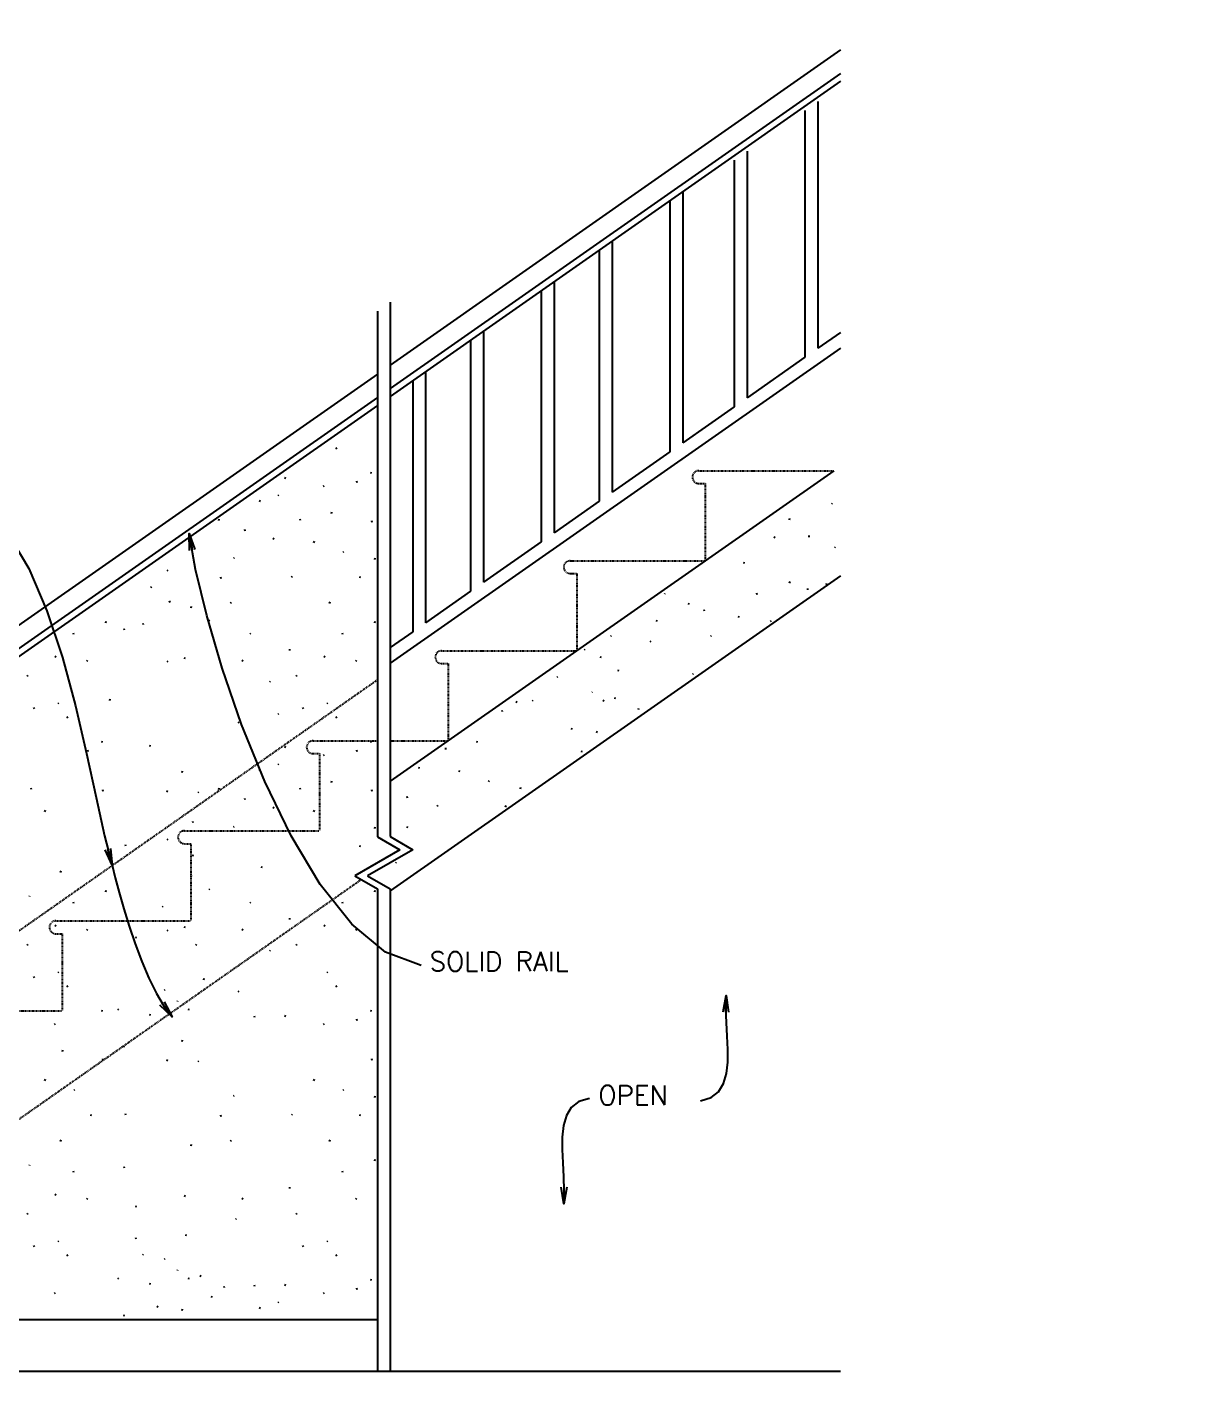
# Model space of a CAD drawing. Header units: inches. Extents: x 26998 to 46838, y -509 to 4343.
# Drawn here: x 39555.6 to 39747, y 3353.5 to 3573.9 of the extents above; entities that cross this region are included whole.
import ezdxf

# ---------------------------------------------------------------- set-up
doc = ezdxf.new("R2010")
doc.units = ezdxf.units.IN
doc.header["$LTSCALE"] = 0.5
doc.header["$MEASUREMENT"] = 0
doc.linetypes.add('HIDDEN', pattern=[0.375, 0.25, -0.125])
for name, color, linetype in [('R-AGSFINE', 4, 'Continuous'), ('R-AGSHEAVY', 1, 'Continuous'), ('R-AGSMEDIUM', 2, 'Continuous'), ('R-AGSPATT', 4, 'Continuous'), ('R-AGSTEXT', 6, 'Continuous')]:
    doc.layers.add(name, color=color, linetype=linetype)
doc.styles.add('AGSROMANS', font='romans')

# ---------------------------------------------------------------- blocks, each defined once
blk = doc.blocks.new('AGSARROW')
for points in [[(-1, 0.167), (0, 0), (-1, -0.167)], [(0, 0), (-1, 0)]]:
    blk.add_lwpolyline(points)

msp = doc.modelspace()

# ---------------------------------------------------------------- linework, layer by layer
msp.add_lwpolyline([(38251.6540277, 4291.6919129, 0.5, 0.5, 0), (39746.7132624, 4291.6919129, 0, 0, 0), (39746.7132624, 3165.2426914, 0.5, 0.5, 0), (38251.6540277, 3165.2426914, 0.5, 0.5, 0)], format="xyseb")
at = {"layer": 'R-AGSFINE', "linetype": 'HIDDEN'}
for p, q in [((39665.3090989, 3501.4963064), (39687.3619359, 3501.4963064)), ((39665.3090989, 3499.4007195), (39666.360675, 3499.4007195)), ((39666.360675, 3499.4007195), (39666.360675, 3486.7969369)), ((39644.307838, 3486.7969369), (39666.360675, 3486.7969369)), ((39644.307838, 3484.7013499), (39645.3594141, 3484.7013499)), ((39645.3594141, 3484.7013499), (39645.3594141, 3472.0975673)), ((39623.3141424, 3472.0975673), (39645.3594141, 3472.0975673)), ((39623.3141424, 3470.0019804), (39624.3581532, 3470.0019804)), ((39624.3581532, 3470.0019804), (39624.3581532, 3457.405763)), ((39612.813512, 3467.3163004), (39551.9204468, 3424.6858591)), ((39602.3128815, 3457.405763), (39612.813512, 3457.405763)), ((39614.9166642, 3457.405763), (39624.3581532, 3457.405763)), ((39602.3128815, 3455.3026108), (39603.3644576, 3455.3026108)), ((39603.3644576, 3455.3026108), (39603.3644576, 3442.7063935)), ((39581.3191859, 3442.7063935), (39603.3644576, 3442.7063935)), ((39581.3191859, 3440.6032413), (39582.370762, 3440.6032413)), ((39582.370762, 3440.6032413), (39582.370762, 3428.0070239)), ((39610.2110502, 3434.7325718), (39551.9204468, 3393.9253668)), ((39560.3179251, 3428.0070239), (39582.370762, 3428.0070239)), ((39560.3179251, 3425.911437), (39561.3695012, 3425.911437)), ((39561.3695012, 3425.911437), (39561.3695012, 3413.3076544)), ((39551.9204468, 3413.3076544), (39561.3695012, 3413.3076544))]:
    msp.add_line(p, q, dxfattribs=at)
for centre in [(39665.3081925, 3500.4486546), (39644.3101582, 3485.7500306), (39623.3121239, 3471.0514066), (39602.3140896, 3456.3527826), (39581.3160553, 3441.6541586), (39560.318021, 3426.9555346)]:
    msp.add_arc(centre, 1.0499017, 90, 270, dxfattribs=at)
at = {"layer": 'R-AGSHEAVY'}
for points in [[(39688.4059467, 3570.1967567), (39614.9166642, 3518.7527459)], [(39688.4059467, 3566.3535865), (39614.9166642, 3514.9020104)], [(39688.4059467, 3521.5140789), (39614.9166642, 3470.070068)], [(39612.813512, 3517.2850786), (39551.9204468, 3474.6546372)], [(39612.813512, 3513.434343), (39551.9204468, 3470.811467)], [(39688.4059467, 3484.345781), (39614.9166642, 3432.9017702)]]:
    msp.add_lwpolyline(points, dxfattribs=at)
at = {"layer": 'R-AGSMEDIUM'}
for p, q in [((39688.4059467, 3565.0674862), (39614.9166642, 3513.6234754)), ((39684.729213, 3561.7690173), (39684.729213, 3521.5065136)), ((39682.633626, 3560.2937847), (39682.633626, 3520.0312809)), ((39673.1845717, 3553.6817162), (39673.1845717, 3513.4192125)), ((39671.0814195, 3552.2064835), (39671.0814195, 3511.9439798)), ((39662.6839413, 3547.0620825), (39662.6839413, 3506.0733103)), ((39660.5807891, 3545.5944151), (39660.5807891, 3504.5980777)), ((39649.0361478, 3537.507114), (39649.0361478, 3496.5107765)), ((39651.1393, 3538.9823466), (39651.1393, 3497.9860092)), ((39639.5795282, 3530.8950455), (39639.5795282, 3489.8987081)), ((39641.6826804, 3532.3702782), (39641.6826804, 3491.3663755)), ((39614.9166642, 3529.0037216), (39614.9166642, 3441.7531662)), ((39612.813512, 3527.5360542), (39612.813512, 3441.7456009)), ((39630.1380391, 3524.2829771), (39630.1380391, 3483.2866396)), ((39628.0348869, 3522.8153097), (39628.0348869, 3481.8189723)), ((39688.4059467, 3524.0711488), (39684.729213, 3521.5065136)), ((39682.633626, 3520.0312809), (39673.1845717, 3513.4192125)), ((39620.6889848, 3517.6633433), (39620.6889848, 3476.6745712)), ((39618.5933979, 3516.195676), (39618.5933979, 3475.2069038)), ((39612.813512, 3512.1558081), (39551.9204468, 3469.5329321)), ((39671.0814195, 3511.9439798), (39662.6839413, 3506.0733103)), ((39660.5807891, 3504.5980777), (39651.1393, 3497.9860092)), ((39687.3619359, 3501.4963064), (39614.9166642, 3450.7861293)), ((39649.0361478, 3496.5107765), (39641.6826804, 3491.3663755)), ((39639.5795282, 3489.8987081), (39630.1380391, 3483.2866396)), ((39628.0348869, 3481.8189723), (39620.6889848, 3476.6745712)), ((39618.5933979, 3475.2069038), (39614.9166642, 3472.627138)), ((39612.813512, 3441.7456009), (39616.497811, 3439.6121875)), ((39614.9166642, 3441.7531662), (39618.6009632, 3439.6197528)), ((39616.497811, 3439.6121875), (39609.1216477, 3435.3604913)), ((39618.6009632, 3439.6197528), (39611.2247999, 3435.3680566)), ((39609.1216477, 3435.3604913), (39612.813512, 3433.2346433)), ((39611.2247999, 3435.3680566), (39614.9166642, 3433.2422085)), ((39612.813512, 3433.2346433), (39612.813512, 3354.5101761)), ((39614.9166642, 3433.2422085), (39614.9166642, 3354.5101761)), ((39551.9204468, 3362.9076544), (39612.813512, 3362.9076544)), ((39426.9795882, 3354.5101761), (39688.4059467, 3354.5101761))]:
    msp.add_line(p, q, dxfattribs=at)
at = {"layer": 'R-AGSPATT'}
for points in [[(39606.0577029, 3505.2638237), (39606.1863129, 3505.0519954)], [(39597.8569223, 3500.2253367), (39597.6375288, 3500.3161203)], [(39611.9056765, 3501.0802152), (39611.6787176, 3501.1483028)], [(39604.1209872, 3498.9997588), (39603.9848119, 3498.90141)], [(39609.386433, 3499.8168108), (39609.4545207, 3499.567156)], [(39593.7565321, 3496.4805154), (39593.5295732, 3496.5712989)], [(39596.6843015, 3497.5018303), (39596.5632568, 3497.4034814)], [(39687.0744546, 3496.1552076), (39686.9685405, 3496.0417282)], [(39587.0839413, 3493.4090053), (39586.8267212, 3493.4846583)], [(39600.1567722, 3493.6435295), (39600.1945987, 3493.4090053)], [(39605.4676098, 3494.5664955), (39605.240651, 3494.6421485)], [(39680.2429926, 3493.5527459), (39680.0009031, 3493.5981377)], [(39591.1162439, 3491.9413379), (39591.1843315, 3491.7068138)], [(39611.8451541, 3493.3409176), (39611.9132418, 3493.0988282)], [(39595.980729, 3490.3223647), (39595.7689007, 3490.4131482)], [(39602.5852322, 3489.8003593), (39602.350708, 3489.8684469)], [(39677.7918368, 3490.5568888), (39677.5724432, 3490.6249765)], [(39683.2388497, 3490.8973271), (39683.2691109, 3490.662803)], [(39687.5510683, 3489.0286991), (39687.4451541, 3488.9000891)], [(39589.4443135, 3487.2886811), (39589.3459647, 3487.1903322)], [(39607.3059767, 3488.2646042), (39607.184932, 3488.1284289)], [(39612.5638572, 3487.0390263), (39612.3217677, 3487.0844181)], [(39578.5881142, 3485.2460512), (39578.4519389, 3485.1477024)], [(39672.8214375, 3486.4035415), (39672.5717828, 3486.4716291)], [(39575.9553913, 3482.5149795), (39575.8494771, 3482.3863695)], [(39587.1974207, 3484.1793445), (39587.2352472, 3483.9221245)], [(39598.9084985, 3484.217171), (39598.8101496, 3484.088561)], [(39610.1127014, 3484.0431692), (39609.8933078, 3484.1112569)], [(39680.2429926, 3483.2034214), (39680.0009031, 3483.2866396)], [(39686.0985315, 3483.1353337), (39686.1514885, 3482.8781137)], [(39578.8150731, 3480.2302602), (39578.9134219, 3480.0033013)], [(39659.7788677, 3481.4482728), (39659.6805189, 3481.3423587)], [(39674.727892, 3481.5390563), (39674.7808491, 3481.2969669)], [(39683.0345867, 3482.2653247), (39683.0648479, 3482.0232353)], [(39582.5901556, 3479.1408576), (39582.3329356, 3479.2240759)], [(39588.9223081, 3479.9579095), (39588.8239593, 3479.8368648)], [(39605.1423021, 3479.8898219), (39604.8926474, 3479.9579095)], [(39663.7884744, 3479.7006895), (39663.546385, 3479.7763424)], [(39666.1337161, 3478.8609417), (39666.1791079, 3478.6415481)], [(39568.6473156, 3476.6897018), (39568.4052262, 3476.77292)], [(39574.5028545, 3476.6216141), (39574.5558116, 3476.3643941)], [(39585.4271415, 3477.0755319), (39585.2909662, 3476.9620524)], [(39612.5638572, 3476.6897018), (39612.3217677, 3476.77292)], [(39658.5759857, 3476.9166607), (39658.3490268, 3477.0074442)], [(39671.9589938, 3477.5672761), (39671.7320349, 3477.6580596)], [(39677.1109602, 3477.0074442), (39676.9747849, 3476.8712689)], [(39563.1322151, 3475.0253367), (39563.1851721, 3474.7832473)], [(39571.4389097, 3475.7516051), (39571.4691709, 3475.5095157)], [(39592.0997323, 3474.9345532), (39592.0013835, 3474.828639)], [(39607.0487566, 3475.0253367), (39607.1017137, 3474.7832473)], [(39650.9879941, 3474.5562884), (39650.8593841, 3474.4201131)], [(39657.4563219, 3473.6862794), (39657.3277119, 3473.5728)], [(39667.3365981, 3474.5562884), (39667.2231187, 3474.4201131)], [(39598.4545807, 3472.3472221), (39598.4999725, 3472.1278285)], [(39646.7060367, 3472.3245262), (39646.5925573, 3472.218612)], [(39560.3633168, 3471.0535565), (39560.136358, 3471.14434)], [(39565.5152832, 3470.4937246), (39565.3791079, 3470.3575493)], [(39578.5881142, 3470.3953758), (39578.4519389, 3470.2894616)], [(39581.5158836, 3470.8492935), (39581.2737942, 3470.9173812)], [(39590.8968503, 3470.4029411), (39590.6698914, 3470.4937246)], [(39604.2798584, 3471.0535565), (39604.0528995, 3471.14434)], [(39609.4318248, 3470.4937246), (39609.2956495, 3470.3575493)], [(39649.399282, 3470.9854688), (39649.1798884, 3471.0308606)], [(39555.7409211, 3468.0425688), (39555.6274417, 3467.9063935)], [(39595.2922871, 3467.0666457), (39595.186373, 3466.9531662)], [(39599.6574627, 3468.0425688), (39599.5439833, 3467.9063935)], [(39642.2500776, 3467.8610017), (39642.1365981, 3467.7475223)], [(39652.3119208, 3468.8369248), (39652.0547008, 3468.9050125)], [(39664.3785675, 3468.33005), (39664.2650881, 3468.2241359)], [(39647.9013535, 3465.3644541), (39647.9316146, 3465.4022806)], [(39556.6638872, 3462.8452106), (39556.7622361, 3462.5955559)], [(39560.7718428, 3463.518522), (39560.6432328, 3463.4126078)], [(39569.2903658, 3464.0253968), (39569.0558416, 3464.108615)], [(39600.5804288, 3462.8452106), (39600.6787776, 3462.5955559)], [(39604.6883844, 3463.518522), (39604.5597743, 3463.4126078)], [(39635.6682703, 3463.6773932), (39635.4413114, 3463.7454808)], [(39638.2177749, 3464.0027009), (39638.0967302, 3463.8816562)], [(39649.8380692, 3463.8816562), (39649.603545, 3463.9724397)], [(39651.7369584, 3464.312878), (39651.5099995, 3464.3809657)], [(39655.4136921, 3462.7241659), (39655.4590839, 3462.5047723)], [(39562.1411613, 3461.3472821), (39562.2697713, 3461.1354538)], [(39590.1857125, 3460.4167507), (39590.0571025, 3460.3184019)], [(39596.6994321, 3461.8163304), (39596.5859527, 3461.7104163)], [(39606.0577029, 3461.3472821), (39606.1863129, 3461.1354538)], [(39633.1490268, 3462.4139888), (39633.2171145, 3462.164334)], [(39644.7012334, 3459.3046523), (39644.4818398, 3459.3727399)], [(39648.7713625, 3458.7750816), (39648.5444036, 3458.8658651)], [(39567.9891349, 3457.1636736), (39567.762176, 3457.2317612)], [(39575.8494771, 3456.5130581), (39575.5922571, 3456.6038417)], [(39597.8569223, 3456.3087952), (39597.6375288, 3456.3995787)], [(39611.9056765, 3457.1636736), (39611.6787176, 3457.2317612)], [(39623.9193661, 3456.2407075), (39623.9571925, 3456.0061833)], [(39629.2302036, 3457.1636736), (39629.0032448, 3457.2393265)], [(39565.4698914, 3455.9002692), (39565.5379791, 3455.6506144)], [(39604.1209872, 3455.0832173), (39603.9848119, 3454.9848684)], [(39609.386433, 3455.9002692), (39609.4545207, 3455.6506144)], [(39646.2975108, 3455.5749615), (39646.0856825, 3455.665745)], [(39581.0922271, 3452.261362), (39580.8652682, 3452.3521455)], [(39593.7565321, 3452.5639738), (39593.5295732, 3452.6547573)], [(39596.6843015, 3453.5852887), (39596.5632568, 3453.4869399)], [(39619.7433228, 3452.9195427), (39619.5314945, 3453.0103262)], [(39626.347826, 3452.3975373), (39626.1133018, 3452.4656249)], [(39556.2402307, 3449.7269879), (39556.2780571, 3449.4924637)], [(39567.9286125, 3449.4243761), (39567.9967002, 3449.1822866)], [(39587.0839413, 3449.4924637), (39586.8267212, 3449.5681167)], [(39600.1567722, 3449.7269879), (39600.1945987, 3449.4924637)], [(39605.4676098, 3450.649954), (39605.240651, 3450.7256069)], [(39611.8451541, 3449.4243761), (39611.9132418, 3449.1822866)], [(39631.0685705, 3450.8617822), (39630.9475258, 3450.7256069)], [(39636.326451, 3449.6362043), (39636.0843616, 3449.6815961)], [(39578.6183754, 3449.0612419), (39578.4065471, 3449.1520254)], [(39583.6114705, 3449.0158501), (39583.5131217, 3448.909936)], [(39591.1162439, 3448.0247964), (39591.1843315, 3447.7902722)], [(39617.6326053, 3448.3576694), (39617.700693, 3448.1155799)], [(39558.6686906, 3445.8838177), (39558.4341664, 3445.9519053)], [(39595.980729, 3446.4058231), (39595.7689007, 3446.4966066)], [(39602.5852322, 3445.8838177), (39602.350708, 3445.9519053)], [(39622.6710923, 3446.814349), (39622.5727434, 3446.685739)], [(39633.8752952, 3446.6403472), (39633.6559016, 3446.7084349)], [(39582.6279821, 3444.2951056), (39582.6960698, 3444.0530161)], [(39589.4443135, 3443.3721395), (39589.3459647, 3443.2737907)], [(39612.5638572, 3443.1224847), (39612.3217677, 3443.1678765)], [(39617.8368683, 3443.2359642), (39617.62504, 3443.3040518)], [(39578.5881142, 3441.3295097), (39578.4519389, 3441.2311608)], [(39628.6930677, 3442.5475223), (39628.6552412, 3442.5550876)], [(39571.6431727, 3440.4670659), (39571.6734339, 3440.2325418)], [(39582.8322451, 3438.6286991), (39582.6052862, 3438.6967868)], [(39610.1127014, 3440.1266276), (39609.8933078, 3440.1947153)], [(39594.0742745, 3436.7222446), (39593.8624462, 3436.7903322)], [(39615.8623261, 3437.5317312), (39615.7639773, 3437.4258171)], [(39561.2257605, 3435.9732803), (39560.9761058, 3436.041368)], [(39582.5901556, 3435.224316), (39582.3329356, 3435.3075343)], [(39556.0510983, 3432.1074142), (39555.9451841, 3431.9939348)], [(39568.6473156, 3432.7731602), (39568.4052262, 3432.8563785)], [(39585.4271415, 3433.1589903), (39585.2909662, 3433.0455109)], [(39612.5638572, 3432.7731602), (39612.3217677, 3432.8563785)], [(39563.1322151, 3431.1087952), (39563.1851721, 3430.8667057)], [(39577.7710622, 3430.3673962), (39577.6651481, 3430.2539167)], [(39592.0997323, 3431.0180116), (39592.0013835, 3430.9120975)], [(39607.0487566, 3431.1087952), (39607.1017137, 3430.8667057)], [(39598.4545807, 3428.4306805), (39598.4999725, 3428.2112869)], [(39560.3633168, 3427.1370149), (39560.136358, 3427.2277985)], [(39565.5152832, 3426.577183), (39565.3791079, 3426.4410077)], [(39573.5344967, 3425.2154298), (39573.3075378, 3425.2986481)], [(39578.5881142, 3426.4788342), (39578.4519389, 3426.37292)], [(39581.5158836, 3426.9327519), (39581.2737942, 3427.0008396)], [(39590.8968503, 3426.4863995), (39590.6698914, 3426.577183)], [(39604.2798584, 3427.1370149), (39604.0528995, 3427.2277985)], [(39609.4318248, 3426.577183), (39609.2956495, 3426.4410077)], [(39555.7409211, 3424.1260272), (39555.6274417, 3423.9898519)], [(39583.3088587, 3424.1260272), (39583.1802487, 3423.9898519)], [(39595.2922871, 3423.1501041), (39595.186373, 3423.0366246)], [(39599.6574627, 3424.1260272), (39599.5439833, 3423.9898519)], [(39556.6638872, 3418.9286691), (39556.7622361, 3418.6790143)], [(39560.7718428, 3419.6019804), (39560.6432328, 3419.4960662)], [(39604.6883844, 3419.6019804), (39604.5597743, 3419.4960662)], [(39562.1411613, 3417.4307405), (39562.2697713, 3417.2189122)], [(39578.1115006, 3416.7422986), (39578.0055864, 3416.6363845)], [(39584.6327855, 3418.4066637), (39584.3755654, 3418.4747513)], [(39590.1857125, 3416.5002091), (39590.0571025, 3416.4018603)], [(39606.0577029, 3417.4307405), (39606.1863129, 3417.2189122)], [(39580.1768263, 3414.8434094), (39580.2222181, 3414.9341929)], [(39580.2222181, 3414.9341929), (39580.2524792, 3414.9720194)], [(39567.9891349, 3413.247132), (39567.762176, 3413.3152197)], [(39570.5386396, 3413.5724397), (39570.4175948, 3413.451395)], [(39575.8494771, 3412.5965166), (39575.5922571, 3412.6873001)], [(39582.1589338, 3413.451395), (39581.9244096, 3413.5421785)], [(39592.7125213, 3412.5208636), (39592.7806089, 3412.2787741)], [(39597.8569223, 3412.3922536), (39597.6375288, 3412.4830371)], [(39609.386433, 3411.9837276), (39609.4545207, 3411.7340729)], [(39611.9056765, 3413.247132), (39611.6787176, 3413.3152197)], [(39560.2044456, 3411.1666757), (39560.0682703, 3411.0683268)], [(39604.1209872, 3411.1666757), (39603.9848119, 3411.0683268)], [(39571.5750851, 3407.4445502), (39571.3556915, 3407.5126378)], [(39581.0922271, 3408.3448204), (39580.8652682, 3408.4356039)], [(39561.5510683, 3406.7334124), (39561.3241094, 3406.8090653)], [(39567.9286125, 3405.5078345), (39567.9967002, 3405.265745)], [(39611.8451541, 3405.5078345), (39611.9132418, 3405.265745)], [(39578.6183754, 3405.1447003), (39578.4065471, 3405.2354838)], [(39583.6114705, 3405.0993085), (39583.5131217, 3404.9933944)], [(39558.6686906, 3401.9672761), (39558.4341664, 3402.0353638)], [(39602.5852322, 3401.9672761), (39602.350708, 3402.0353638)], [(39563.3894351, 3400.4315211), (39563.2683904, 3400.2953457)], [(39589.4443135, 3399.4555979), (39589.3459647, 3399.3572491)], [(39607.3059767, 3400.4315211), (39607.184932, 3400.2953457)], [(39612.5638572, 3399.2059432), (39612.3217677, 3399.2513349)], [(39571.6431727, 3396.5505244), (39571.6734339, 3396.3160002)], [(39566.1961598, 3396.2100861), (39565.9767662, 3396.2781737)], [(39587.1974207, 3396.3462614), (39587.2352472, 3396.0890413)], [(39598.9084985, 3396.3840879), (39598.8101496, 3396.2554778)], [(39610.1127014, 3396.2100861), (39609.8933078, 3396.2781737)], [(39561.2257605, 3392.0567387), (39560.9761058, 3392.1248264)], [(39588.9223081, 3392.1248264), (39588.8239593, 3392.0037816)], [(39605.1423021, 3392.0567387), (39604.8926474, 3392.1248264)], [(39582.5901556, 3391.3077744), (39582.3329356, 3391.3909927)], [(39556.0510983, 3388.1908726), (39555.9451841, 3388.0773932)], [(39571.4389097, 3387.918522), (39571.4691709, 3387.6764325)], [(39612.5638572, 3388.8566186), (39612.3217677, 3388.9398369)], [(39563.1322151, 3387.1922536), (39563.1851721, 3386.9501641)], [(39607.0487566, 3387.1922536), (39607.1017137, 3386.9501641)], [(39560.3633168, 3383.2204733), (39560.136358, 3383.3112569)], [(39598.4545807, 3384.5141389), (39598.4999725, 3384.2947453)], [(39565.5152832, 3382.6606415), (39565.3791079, 3382.5244661)], [(39573.5344967, 3381.2988882), (39573.3075378, 3381.3821065)], [(39581.5158836, 3383.0162103), (39581.2737942, 3383.084298)], [(39590.8968503, 3382.5698579), (39590.6698914, 3382.6606415)], [(39609.4318248, 3382.6606415), (39609.2956495, 3382.5244661)], [(39555.7409211, 3380.2094856), (39555.6274417, 3380.0733103)], [(39589.7771865, 3379.3394766), (39589.6485765, 3379.2259972)], [(39599.6574627, 3380.2094856), (39599.5439833, 3380.0733103)], [(39581.7201466, 3376.6386661), (39581.500753, 3376.6840578)], [(39556.6638872, 3375.0121275), (39556.7622361, 3374.7624727)], [(39560.7718428, 3375.6854388), (39560.6432328, 3375.5795247)], [(39573.3302337, 3376.3284889), (39573.3983213, 3376.0712689)], [(39600.5804288, 3375.0121275), (39600.6787776, 3374.7624727)], [(39604.6883844, 3375.6854388), (39604.5597743, 3375.5795247)], [(39562.1411613, 3373.5141989), (39562.2697713, 3373.3023707)], [(39574.5709422, 3373.5141989), (39574.4574627, 3373.4007195)], [(39578.1115006, 3372.825757), (39578.0055864, 3372.7198429)], [(39606.0577029, 3373.5141989), (39606.1863129, 3373.3023707)], [(39580.1768263, 3370.9268678), (39580.2222181, 3371.0176514)], [(39580.2222181, 3371.0176514), (39580.2524792, 3371.0554778)], [(39584.057823, 3369.9660753), (39583.8308641, 3370.0341629)], [(39570.5386396, 3369.6558981), (39570.4175948, 3369.5348534)], [(39575.8494771, 3368.679975), (39575.5922571, 3368.7707585)], [(39582.1589338, 3369.5348534), (39581.9244096, 3369.6256369)], [(39587.7345567, 3368.3773632), (39587.7799485, 3368.1579696)], [(39592.7125213, 3368.604322), (39592.7806089, 3368.3622326)], [(39597.8569223, 3368.475712), (39597.6375288, 3368.5664955)], [(39609.386433, 3368.067186), (39609.4545207, 3367.8175313)], [(39611.9056765, 3369.3305904), (39611.6787176, 3369.3986781)], [(39560.2044456, 3367.2501341), (39560.0682703, 3367.1517853)], [(39585.8961898, 3366.5616922), (39585.669231, 3366.6373451)], [(39596.6843015, 3365.7522055), (39596.5632568, 3365.6538567)], [(39604.1209872, 3367.2501341), (39603.9848119, 3367.1517853)], [(39571.5750851, 3363.5280086), (39571.3556915, 3363.5960963)], [(39577.022098, 3364.9578495), (39576.8027044, 3365.0259372)], [(39581.0922271, 3364.4282788), (39580.8652682, 3364.5190623)], [(39593.7565321, 3364.7308906), (39593.5295732, 3364.8216742)]]:
    msp.add_lwpolyline(points, dxfattribs=at)
at = {"layer": 'R-AGSTEXT'}
for points in [[(39543.8222517, 3497.7962716), (39548.4579562, 3495.5313843), (39552.4709219, 3491.2970314), (39555.9224096, 3485.5145866), (39558.8736798, 3478.6054235), (39561.3859935, 3470.9909158), (39563.5206113, 3463.0924373), (39565.3387939, 3455.3313614), (39566.9018022, 3448.1290619), (39568.2708968, 3441.9069124), (39569.5073384, 3437.0862866)], [(39619.9430466, 3420.7416165), (39614.1600698, 3422.8769866), (39608.654139, 3427.452012), (39603.488051, 3433.9615114), (39598.7246025, 3441.9003034), (39594.4265903, 3450.7632064), (39590.6568113, 3460.0450393), (39587.4780623, 3469.2406205), (39584.95314, 3477.8447687), (39583.1448413, 3485.3523025), (39582.1159629, 3491.2580404)], [(39569.5073384, 3437.0862866), (39570.0038143, 3435.0475847), (39570.6436483, 3432.6413546), (39571.4134335, 3429.9690561), (39572.2997629, 3427.1321489), (39573.2892298, 3424.2320927), (39574.3684271, 3421.3703471), (39575.5239479, 3418.6483718), (39576.7423854, 3416.1676266), (39578.0103326, 3414.0295712), (39579.3143826, 3412.3356652)], [(39665.562385, 3398.607377), (39667.2922183, 3399.1462475), (39668.5246739, 3400.1075376), (39669.3371431, 3401.4315333), (39669.807017, 3403.058521), (39670.0116867, 3404.9287868), (39670.0285434, 3406.9826169), (39669.9349782, 3409.1602975), (39669.8083824, 3411.4021149), (39669.726147, 3413.6483553), (39669.7656633, 3415.8393049)], [(39647.4462253, 3399.0280074), (39645.716392, 3398.4891362), (39644.4839363, 3397.527842), (39643.6714671, 3396.2038347), (39643.2015932, 3394.5768247), (39642.9969235, 3392.706522), (39642.9800669, 3390.6526368), (39643.073632, 3388.4748793), (39643.2002279, 3386.2329596), (39643.2824632, 3383.9865878), (39643.242947, 3381.7954742)]]:
    msp.add_lwpolyline(points, dxfattribs=at)

# ---------------------------------------------------------------- block references
for p, xscale, yscale, zscale, rotation in [((39582.1159629, 3491.2580404), 2.723506454518163, 2.723506454518163, 2.723506454518163, 99.88269565869906), ((39569.5073384, 3437.0862866), 2.723506454518164, 2.723506454518164, 2.723506454518164, 284.3856744800048), ((39579.3143826, 3412.3356652), 2.723506454518163, 2.723506454518163, 2.723506454518163, 307.5907997746961), ((39669.7656633, 3415.8393049), 2.723506454518164, 2.723506454518164, 2.723506454518164, 88.96671760457373), ((39643.242947, 3381.7954742), 2.723506454518163, 2.723506454518163, 2.723506454518163, 268.9667949340678)]:
    msp.add_blockref('AGSARROW', p, dxfattribs=dict(at, xscale=xscale, yscale=yscale, zscale=zscale, rotation=rotation))

# ---------------------------------------------------------------- texts
at = {"layer": 'R-AGSTEXT', "style": 'AGSROMANS'}
for s, p in [('SOLID RAIL', (39621.3435342, 3419.8083617)), ('OPEN', (39648.8963411, 3397.952525))]:
    msp.add_text(s, height=3.15, dxfattribs=at).set_placement(p)

doc.saveas('drawing.dxf')
